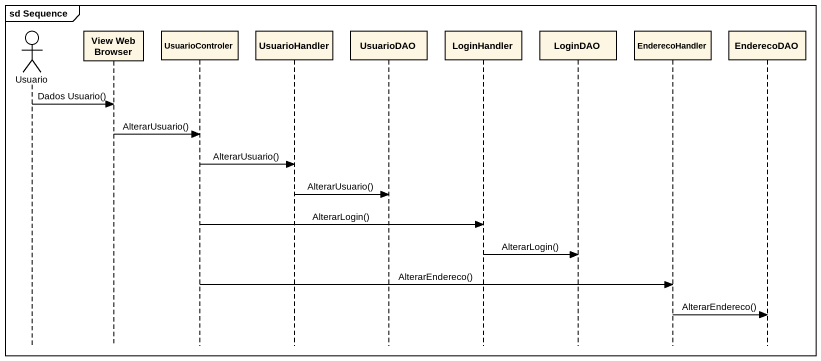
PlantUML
@startuml
mainframe sd Sequence
hide footbox
actor Usuario
participant "View Web Browser" as View_Web_Browser
participant UsuarioControler
participant UsuarioHandler
participant UsuarioDAO
participant LoginHandler
participant LoginDAO
participant EnderecoHandler
participant EnderecoDAO

Usuario -> View_Web_Browser : Dados Usuario()
View_Web_Browser -> UsuarioControler : AlterarUsuario()
UsuarioControler -> UsuarioHandler : AlterarUsuario()
UsuarioHandler -> UsuarioDAO : AlterarUsuario()
UsuarioControler -> LoginHandler : AlterarLogin()
LoginHandler -> LoginDAO : AlterarLogin()
UsuarioControler -> EnderecoHandler : AlterarEndereco()
EnderecoHandler -> EnderecoDAO : AlterarEndereco()
@enduml
